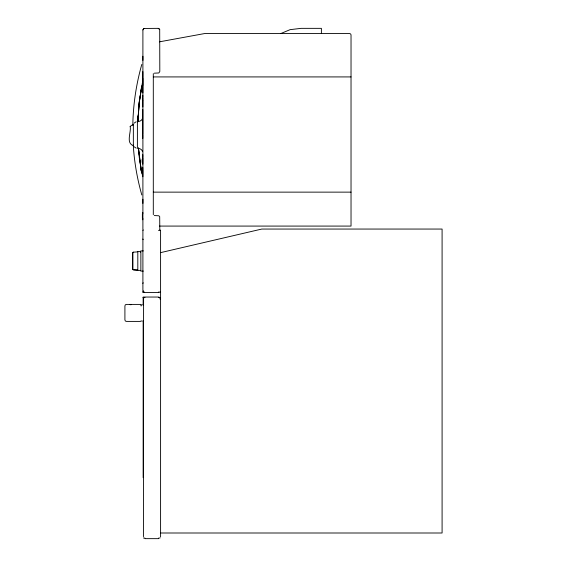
<?xml version="1.0" encoding="UTF-8"?>
<svg xmlns="http://www.w3.org/2000/svg" width="567" height="567" viewBox="0 0 567 567"><rect width="100%" height="100%" fill="white"/><g stroke="black" fill="none" stroke-linecap="round" stroke-linejoin="round"><path stroke-width="0.85" d="M142.898 199.23L142.898 203.39M132.82 125.406C133.117 104.803 136.179 84.249 141.8 64.432M142.898 56.239L142.898 60.4M138.043 115.817L137.866 121.891L139.262 101.989L141.736 85.915L138.986 104.576L137.873 121.31L139.262 101.989L142.622 81.45M142.898 229.72L142.898 29.909L143.883 28.456L158.243 28.35L159.696 29.335L159.809 71.506L158.824 72.959L154.267 73.186M141.119 305.996L140.843 304.805M142.962 297.569L143.593 297.739L143.416 536.644M142.898 29.909L143.883 28.456M143.416 290.828L143.153 292.154L144.457 292.033M142.898 283.401L143.153 282.77M142.544 118.439L141.495 120.169L139.773 121.218L137.398 121.572L137.398 148.299L139.773 148.674L141.495 149.723L142.544 151.453M158.505 297.569L160.064 297.569L158.505 297.044L143.153 297.044L143.153 305.018M134.003 123.195L136.158 121.77M160.064 292.43L160.589 292.062M143.416 229.989L142.898 230.443M280.807 33.552L290.106 29.654L301.098 28.35L321.39 28.35L321.39 33.552M140.843 321.007L142.317 321.007M160.589 252.634L261.777 229.054L442.09 229.054L442.09 533.001L160.589 533.001M133.649 252.18L132.898 253.038L132.933 269.29L133.649 269.821L137.809 270.126L137.809 251.876L133.181 252.18L132.472 252.712L132.472 269.29L133.181 269.821L137.349 270.126L137.349 269.594M159.37 41.845L204.63 33.552L349.47 33.552A1.559 1.559 0 0 1 351.03 35.111L351.03 226.077L159.483 226.077M143.593 297.739L144.975 297.569M141.226 304.94L142.317 304.805M158.505 538.133L160.064 537.955M158.505 230.393L160.064 230.287M153.303 76.921L351.03 76.921M153.303 192.135L351.03 192.135M140.715 250.905L143.338 250.905M137.661 251.606L140.864 251.606L140.864 270.395L137.661 270.395M140.715 271.097L143.338 271.097M142.898 292.558L158.505 292.558M140.418 304.408L126.498 304.408L125.307 304.805L124.91 305.996L124.91 319.816L125.307 321.007L126.498 321.404L140.418 321.404M144.975 538.65L158.505 538.65M158.505 292.033L160.064 292.147M143.416 537.955L144.975 538.133M158.243 28.35L159.696 29.335M154.267 215.552L158.824 215.779L159.696 216.658L159.809 229.72M129.772 304.408L130.963 304.805M136.158 148.122L134.003 146.697M160.064 229.996L160.589 230.478M142.898 239.033L143.153 239.664M141.8 194.956C137.207 178.711 134.28 161.985 133.273 145.131M141.736 173.474L139.262 157.399L138.405 147.895L141.296 171.128L138.447 148.122M159.894 297.739L160.064 299.128M160.589 230.585L160.589 536.956M153.303 73.611L153.303 214.702M143.153 320.95L143.153 477.669M142.898 230.549L142.898 291.877M142.841 71.619L142.841 92.931M142.792 95.242L142.792 97.439M142.792 98.07L142.792 100.239M142.841 100.38L142.841 106.972M142.792 109.495L142.792 133.316M142.792 133.699L142.792 134.507M142.792 135.116L142.792 138.447M142.792 154.621L142.792 156.825M142.841 157.605L142.841 164.196M142.792 167.492L142.792 169.724M142.841 170.164L142.841 176.748M142.778 212.377L142.778 213.943M142.778 218.224L142.778 219.79M142.742 78.345L142.742 85.504M142.423 213.157L142.423 219.011M142.324 159.129L142.324 162.75M142.381 214.12L142.381 217.941M142.274 159.199L142.274 162.332M142.274 171.78L142.274 174.997M140.396 251.606L140.396 252.152M130.169 126.413C131.445 132.019 125.583 143.118 133.351 145.627L133.351 124.265L130.169 126.413"/></g></svg>
